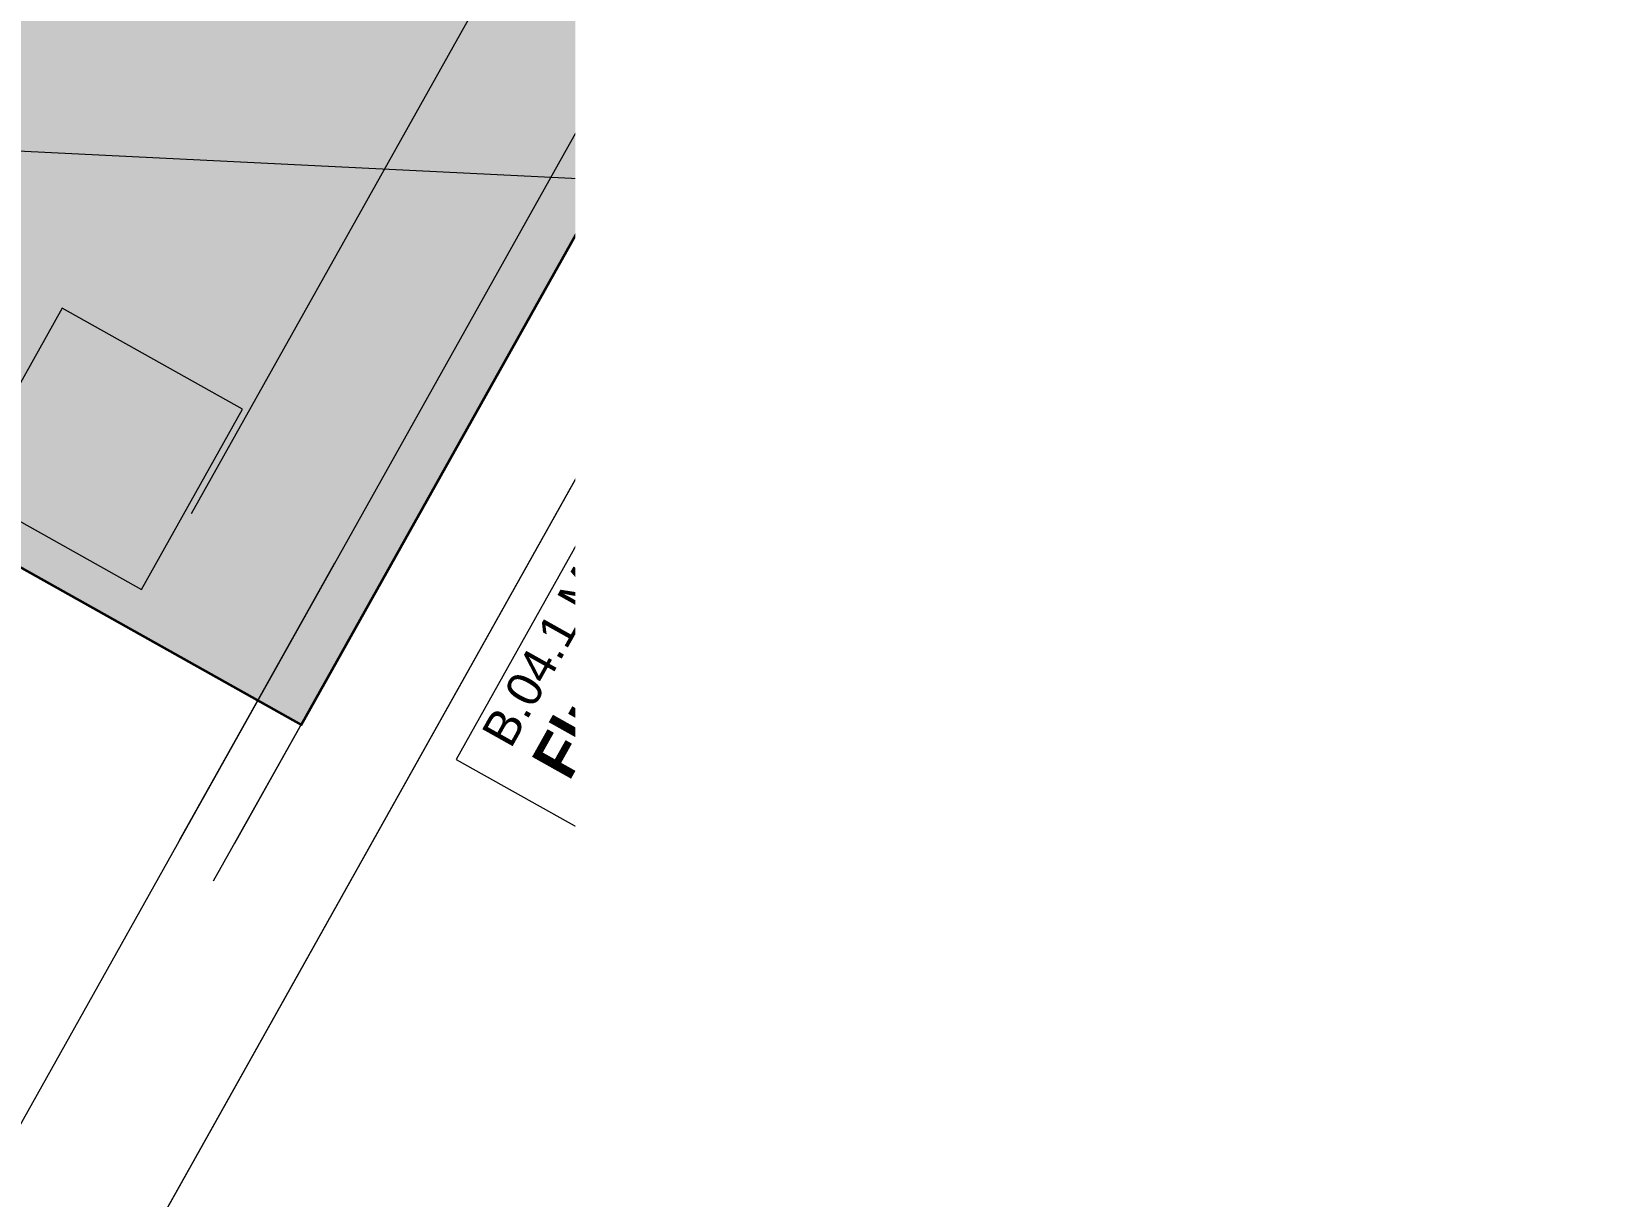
# Model space of a CAD drawing. Header units: metres. Extents: x -36 to 59, y 39 to 183.
# Drawn here: x -5.058 to -1.079, y 134.9 to 137.831 of the extents above; entities that cross this region are included whole.
import ezdxf

# ---------------------------------------------------------------- set-up
doc = ezdxf.new("R2010")
doc.units = ezdxf.units.M
doc.header["$MEASUREMENT"] = 0
for name, pattern in [('Strichlinie-über-Schnitt', [0.0023, 0.0008, -0.0015]), ('Strichpunktlinie', [0.006703, 0.003528, -0.001764, 0, -0.001411]), ('Wipeout_Contour', [1, 0, -1])]:
    doc.linetypes.add(name, pattern=pattern)
for name, color, linetype in [('00  Raster', 7, 'Continuous'), ('10  Fassade_Deckschraffur', 7, 'Continuous'), ('10  Treppen + Rampen', 7, 'Continuous'), ('20  Decke Abhangdecke', 7, 'Continuous'), ('20  Wand Leichtbau', 7, 'Continuous'), ('20  Wand Leichtbau_Schnittschraffur', 7, 'Continuous'), ('20 Wand Leichtbau MIETERAUSBAU', 7, 'Continuous'), ('40  Bemaßung 1_ 50 AUSBAU', 7, 'Continuous'), ('40  Text Brandschutz', 7, 'Continuous'), ('40 Text Ausbau 1_50', 7, 'Continuous'), ('50 NUF - Raumstempel MIETERAUSBAU', 7, 'Continuous'), ('Neubau_10  Treppen + Rampen', 7, 'Continuous'), ('Neubau_20  Boden Aufbauten', 7, 'Continuous'), ('Neubau_20  Decke Abhangdecke', 7, 'Continuous'), ('Neubau_20  Möbel', 7, 'Continuous'), ('Neubau_20  Wand Leichtbau', 7, 'Continuous'), ('Neubau_20 Wand Leichtbau MIETERAUSBAU', 7, 'Continuous'), ('Neubau_20 Wand Leichtbau MIETERAUSBAU_Deckschraffur', 7, 'Continuous'), ('Neubau_20 Wand Leichtbau MIETERAUSBAU_Schnittschraffur', 7, 'Continuous'), ('Neubau_20 Wand Leichtbau MIETERAUSBAU_Tür', 7, 'Continuous'), ('Neubau_50 NUF - Raumstempel MIETERAUSBAU', 7, 'Continuous')]:
    doc.layers.add(name, color=color, linetype=linetype)
doc.styles.add('ERSTELLTER_STIL_1', font='')
doc.styles.add('ERSTELLTER_STIL_2', font='')
doc.styles.get('ERSTELLTER_STIL_1').set_extended_font_data('Arial')
doc.styles.get('ERSTELLTER_STIL_2').set_extended_font_data('Arial', bold=True)

# ---------------------------------------------------------------- blocks, each defined once
blk = doc.blocks.new('*X37', base_point=(-0.1628, 98.0075))
at = {"layer": '20  Wand Leichtbau_Schnittschraffur', "color": 98, "linetype": 'Continuous', "lineweight": 13, "ltscale": 1000, "true_color": 0x000100}
for p, q in [((-2.6713, 135.4525), (-2.663, 135.4613)), ((-2.6428, 135.4156), (-2.6238, 135.4394)), ((-2.5926, 135.3875), (-2.5757, 135.4124))]:
    blk.add_line(p, q, dxfattribs=at)
blk = doc.blocks.new('*X38', base_point=(-0.1628, 98.0075))
at = {"layer": '20  Wand Leichtbau_Schnittschraffur', "color": 98, "linetype": 'Continuous', "lineweight": 13, "ltscale": 1000, "true_color": 0x000100}
for p, q in [((-2.6203, 135.5062), (-2.5993, 135.5288)), ((-2.5858, 135.4868), (-2.5668, 135.5106)), ((-2.542, 135.4623), (-2.5257, 135.4876))]:
    blk.add_line(p, q, dxfattribs=at)
blk = doc.blocks.new('*X39', base_point=(-0.1628, 98.0075))
at = {"layer": '20  Wand Leichtbau_Schnittschraffur', "color": 98, "linetype": 'Continuous', "lineweight": 13, "ltscale": 1000, "true_color": 0x000100}
for p, q in [((-2.5847, 135.607), (-2.5741, 135.6178)), ((-2.5572, 135.574), (-2.5364, 135.5967)), ((-2.529, 135.5582), (-2.5117, 135.58)), ((-2.5117, 135.58), (-2.5101, 135.582)), ((-2.4872, 135.5474), (-2.4794, 135.5592)), ((-2.4794, 135.5592), (-2.4767, 135.5633)), ((-2.4931, 135.5381), (-2.4872, 135.5474))]:
    blk.add_line(p, q, dxfattribs=at)
blk = doc.blocks.new('*X40', base_point=(-0.1628, 98.0075))
at = {"layer": '20  Wand Leichtbau_Schnittschraffur', "color": 98, "linetype": 'Continuous', "lineweight": 13, "ltscale": 1000, "true_color": 0x000100}
for p, q in [((-2.5305, 135.6622), (-2.5089, 135.6845)), ((-2.495, 135.6423), (-2.4767, 135.6626)), ((-2.4767, 135.6626), (-2.4744, 135.6651)), ((-2.4725, 135.6297), (-2.4586, 135.6473)), ((-2.4586, 135.6473), (-2.4537, 135.6535)), ((-2.4416, 135.6124), (-2.4385, 135.6165)), ((-2.4385, 135.6165), (-2.4299, 135.6276))]:
    blk.add_line(p, q, dxfattribs=at)
blk = doc.blocks.new('*X41', base_point=(-0.1628, 98.0075))
at = {"layer": '20  Wand Leichtbau_Schnittschraffur', "color": 98, "linetype": 'Continuous', "lineweight": 13, "ltscale": 1000, "true_color": 0x000100}
for p, q in [((-2.4664, 135.7294), (-2.4625, 135.7335)), ((-2.4625, 135.7335), (-2.4454, 135.7521)), ((-2.4291, 135.7161), (-2.4134, 135.7341)), ((-2.4057, 135.7147), (-2.3988, 135.7234)), ((-2.3988, 135.7234), (-2.3973, 135.7251)), ((-2.4336, 135.7111), (-2.4291, 135.7161)), ((-2.4162, 135.7013), (-2.4057, 135.7147))]:
    blk.add_line(p, q, dxfattribs=at)
blk = doc.blocks.new('*X42', base_point=(-0.1628, 98.0075))
at = {"layer": '20  Wand Leichtbau_Schnittschraffur', "color": 98, "linetype": 'Continuous', "lineweight": 13, "ltscale": 1000, "true_color": 0x000100}
for p, q in [((-2.4578, 135.8278), (-2.4471, 135.8392)), ((-2.4471, 135.8392), (-2.4367, 135.8504)), ((-2.4039, 135.7976), (-2.3836, 135.8201)), ((-2.3836, 135.8201), (-2.3833, 135.8205)), ((-2.3731, 135.7803), (-2.3531, 135.8035)), ((-2.3548, 135.7701), (-2.3534, 135.7714)), ((-2.3534, 135.7714), (-2.3452, 135.7788))]:
    blk.add_line(p, q, dxfattribs=at)
blk = doc.blocks.new('*X43', base_point=(-0.1628, 98.0075))
at = {"layer": '20  Wand Leichtbau_Schnittschraffur', "color": 98, "linetype": 'Continuous', "lineweight": 13, "ltscale": 1000, "true_color": 0x000100}
for p, q in [((-2.3918, 135.8997), (-2.3748, 135.9188)), ((-2.3952, 135.8959), (-2.3918, 135.8997)), ((-2.3429, 135.8666), (-2.323, 135.8898)), ((-2.3135, 135.8501), (-2.2937, 135.8734))]:
    blk.add_line(p, q, dxfattribs=at)
blk = doc.blocks.new('*X44', base_point=(-0.1628, 98.0075))
at = {"layer": '20  Wand Leichtbau_Schnittschraffur', "color": 98, "linetype": 'Continuous', "lineweight": 13, "ltscale": 1000, "true_color": 0x000100}
for p, q in [((-2.3616, 136.0053), (-2.356, 136.0115)), ((-2.3346, 135.9651), (-2.3201, 135.9821)), ((-2.3201, 135.9821), (-2.3144, 135.9881)), ((-2.2692, 135.9536), (-2.2637, 135.9597)), ((-2.2835, 135.9365), (-2.2692, 135.9536))]:
    blk.add_line(p, q, dxfattribs=at)
blk = doc.blocks.new('*X45', base_point=(-0.1628, 98.0075))
at = {"layer": '20  Wand Leichtbau_Schnittschraffur', "color": 98, "linetype": 'Continuous', "lineweight": 13, "ltscale": 1000, "true_color": 0x000100}
for p, q in [((-2.3145, 136.057), (-2.2955, 136.0778)), ((-2.2955, 136.0778), (-2.2938, 136.0798)), ((-2.272, 136.0332), (-2.2524, 136.0544)), ((-2.2524, 136.0544), (-2.2511, 136.0558)), ((-2.223, 136.0057), (-2.2164, 136.0133)), ((-2.2164, 136.0133), (-2.209, 136.0219))]:
    blk.add_line(p, q, dxfattribs=at)
blk = doc.blocks.new('*X46', base_point=(-0.1628, 98.0075))
at = {"layer": '20  Wand Leichtbau_Schnittschraffur', "color": 98, "linetype": 'Continuous', "lineweight": 13, "ltscale": 1000, "true_color": 0x000100}
for p, q in [((-2.2537, 136.1261), (-2.2336, 136.1492)), ((-2.2103, 136.1017), (-2.1902, 136.1249))]:
    blk.add_line(p, q, dxfattribs=at)
blk = doc.blocks.new('*X47', base_point=(-0.1628, 98.0075))
at = {"layer": '20  Wand Leichtbau_Schnittschraffur', "color": 98, "linetype": 'Continuous', "lineweight": 13, "ltscale": 1000, "true_color": 0x000100}
for p, q in [((-2.1946, 136.1961), (-2.1752, 136.2196)), ((-2.1508, 136.1716), (-2.1315, 136.1952))]:
    blk.add_line(p, q, dxfattribs=at)
blk = doc.blocks.new('*X48', base_point=(-0.1628, 98.0075))
at = {"layer": '20  Wand Leichtbau_Schnittschraffur', "color": 98, "linetype": 'Continuous', "lineweight": 13, "ltscale": 1000, "true_color": 0x000100}
for p, q in [((-2.1941, 136.3041), (-2.1779, 136.3243)), ((-2.1373, 136.2672), (-2.1185, 136.2911)), ((-2.0936, 136.2427), (-2.0929, 136.2437)), ((-2.0929, 136.2437), (-2.0752, 136.2668))]:
    blk.add_line(p, q, dxfattribs=at)
blk = doc.blocks.new('*X49', base_point=(-0.1628, 98.0075))
at = {"layer": '20  Wand Leichtbau_Schnittschraffur', "color": 98, "linetype": 'Continuous', "lineweight": 13, "ltscale": 1000, "true_color": 0x000100}
for p, q in [((-2.8714, 135.0279), (-2.8513, 135.051)), ((-2.828, 135.0035), (-2.8079, 135.0267))]:
    blk.add_line(p, q, dxfattribs=at)
blk = doc.blocks.new('*X50', base_point=(-0.1628, 98.0075))
at = {"layer": '20  Wand Leichtbau_Schnittschraffur', "color": 98, "linetype": 'Continuous', "lineweight": 13, "ltscale": 1000, "true_color": 0x000100}
for p, q in [((-2.8121, 135.0978), (-2.7927, 135.1213)), ((-2.766, 135.076), (-2.749, 135.0968)), ((-2.7683, 135.0733), (-2.766, 135.076))]:
    blk.add_line(p, q, dxfattribs=at)
blk = doc.blocks.new('*X51', base_point=(-0.1628, 98.0075))
at = {"layer": '20  Wand Leichtbau_Schnittschraffur', "color": 98, "linetype": 'Continuous', "lineweight": 13, "ltscale": 1000, "true_color": 0x000100}
for p, q in [((-2.8051, 135.2136), (-2.7953, 135.2259)), ((-2.7546, 135.1688), (-2.7358, 135.1926)), ((-2.7039, 135.1532), (-2.6923, 135.1683)), ((-2.7109, 135.1443), (-2.7039, 135.1532))]:
    blk.add_line(p, q, dxfattribs=at)
blk = doc.blocks.new('*X52', base_point=(-0.1628, 98.0075))
at = {"layer": '20  Wand Leichtbau_Schnittschraffur', "color": 98, "linetype": 'Continuous', "lineweight": 13, "ltscale": 1000, "true_color": 0x000100}
for p, q in [((-2.7571, 135.2734), (-2.7381, 135.2971)), ((-2.6989, 135.2407), (-2.6807, 135.2649))]:
    blk.add_line(p, q, dxfattribs=at)
blk = doc.blocks.new('*X53', base_point=(-0.1628, 98.0075))
at = {"layer": '20  Wand Leichtbau_Schnittschraffur', "color": 98, "linetype": 'Continuous', "lineweight": 13, "ltscale": 1000, "true_color": 0x000100}
for p, q in [((-2.7, 135.3445), (-2.6809, 135.3682)), ((-2.6449, 135.3136), (-2.6273, 135.3382))]:
    blk.add_line(p, q, dxfattribs=at)
blk = doc.blocks.new('*X54', base_point=(-0.1628, 98.0075))
at = {"layer": '20  Wand Leichtbau_Schnittschraffur', "color": 98, "linetype": 'Continuous', "lineweight": 13, "ltscale": 1000, "true_color": 0x000100}
for p, q in [((-2.9324, 134.9589), (-2.9117, 134.9817)), ((-2.8899, 134.9351), (-2.869, 134.9578)), ((-2.8349, 134.9142), (-2.8274, 134.9228)), ((-2.8274, 134.9228), (-2.8207, 134.9307)), ((-2.8408, 134.9076), (-2.8349, 134.9142))]:
    blk.add_line(p, q, dxfattribs=at)

msp = doc.modelspace()

# ---------------------------------------------------------------- linework, layer by layer
at = {"layer": 'Neubau_20  Boden Aufbauten', "color": 7, "linetype": 'Continuous', "lineweight": 13, "ltscale": 1000, "flags": 128}
for points in [[(-8.3577, 128.9862), (-8.096, 128.8395), (7.1144, 155.9862), (4.0389, 157.7094), (4.6255, 158.7563), (1.6945, 160.3985), (1.6556, 160.3291), (1.3067, 160.5246), (1.3908, 160.6747), (1.1415, 160.8144), (-12.0312, 137.3031), (-11.7825, 137.1637), (-11.7642, 137.1964), (-5.6705, 133.7822)], [(-7.0247, 128.2966), (-6.6757, 128.1011), (-3.6769, 133.4532), (-3.6551, 133.441), (-2.0726, 136.2653), (-2.0944, 136.2776), (-2.0333, 136.3866), (2.6602, 133.7568), (2.6418, 133.7241), (2.9123, 133.5726), (2.9307, 133.6053), (2.9777, 133.6893), (11.1047, 148.1939), (8.9193, 149.4184), (8.626, 148.8949), (5.7733, 150.4933), (9.0226, 156.2925), (8.7478, 156.4465), (-2.4434, 136.4731), (-4.0259, 133.6487)]]:
    msp.add_lwpolyline(points, close=True, dxfattribs=at)
at = {"layer": 'Neubau_20  Boden Aufbauten', "color": 253, "linetype": 'Continuous', "lineweight": 18, "ltscale": 1000, "true_color": 0x9f9f9f, "flags": 128}
msp.add_lwpolyline([(-2.0813, 139.5743), (-13.3275, 119.5028), (-12.2806, 118.9162), (8.7478, 156.4465), (7.7009, 157.0331), (7.4392, 157.1797), (6.8527, 156.1329), (7.1144, 155.9862)], close=True, dxfattribs=at)

# ---------------------------------------------------------------- next in the draw order: wipeouts: each hides what was drawn before it
at = {"color": 254, "linetype": 'Wipeout_Contour', "lineweight": 0, "ltscale": 578.896248}
msp.add_wipeout([(1.5068, 161.8649), (-18.3925, 126.3498), (-18.2219, 126.2542), (1.6769, 161.7686)], dxfattribs=at).dxf.layer = '10  Fassade_Deckschraffur'

# ---------------------------------------------------------------- next in the draw order: wipeouts: each hides what was drawn before it
at = {"color": 254, "linetype": 'Wipeout_Contour', "lineweight": 0, "ltscale": 579.75037}
msp.add_wipeout([(1.2236, 162.0253), (-18.6764, 126.5088), (-18.6188, 126.4766), (1.2811, 161.9927)], dxfattribs=at).dxf.layer = '10  Fassade_Deckschraffur'

# ---------------------------------------------------------------- next in the draw order: wipeouts: each hides what was drawn before it
at = {"color": 254, "linetype": 'Wipeout_Contour', "lineweight": 0, "ltscale": 579.478914}
msp.add_wipeout([(-18.4602, 126.3877), (1.4393, 161.9032), (1.2811, 161.9927), (-18.6188, 126.4766)], dxfattribs=at).dxf.layer = '10  Fassade_Deckschraffur'

# ---------------------------------------------------------------- next in the draw order: wipeouts: each hides what was drawn before it
at = {"color": 254, "linetype": 'Wipeout_Contour', "lineweight": 0, "ltscale": 579.276268}
msp.add_wipeout([(1.4393, 161.9032), (-18.4602, 126.3877), (-18.4575, 126.3862), (1.4419, 161.9017)], dxfattribs=at).dxf.layer = '10  Fassade_Deckschraffur'

# ---------------------------------------------------------------- next in the draw order: wipeouts: each hides what was drawn before it
at = {"color": 254, "linetype": 'Wipeout_Contour', "lineweight": 0, "ltscale": 579.199343}
msp.add_wipeout([(1.4446, 161.9001), (-18.4548, 126.3847), (-18.4016, 126.3549), (1.4977, 161.8701)], dxfattribs=at).dxf.layer = '10  Fassade_Deckschraffur'

# ---------------------------------------------------------------- next in the draw order: wipeouts: each hides what was drawn before it
at = {"color": 254, "linetype": 'Wipeout_Contour', "lineweight": 0, "ltscale": 579.127053}
msp.add_wipeout([(-18.3972, 126.3524), (1.5021, 161.8676), (1.4977, 161.8701), (-18.4016, 126.3549)], dxfattribs=at).dxf.layer = '10  Fassade_Deckschraffur'

# ---------------------------------------------------------------- next in the draw order: wipeouts: each hides what was drawn before it
at = {"color": 254, "linetype": 'Wipeout_Contour', "lineweight": 0, "ltscale": 579.115676}
msp.add_wipeout([(1.5021, 161.8676), (-18.3972, 126.3524), (-18.3925, 126.3498), (1.5068, 161.8649)], dxfattribs=at).dxf.layer = '10  Fassade_Deckschraffur'

# ---------------------------------------------------------------- next in the draw order: hatches: boundary and pattern name
at = {"layer": '20  Wand Leichtbau_Schnittschraffur', "linetype": 'Continuous', "lineweight": 0, "true_color": 0xffffff}
for points in [[(-2.1816, 136.3264), (-2.1963, 136.3003), (-2.0873, 136.2392), (-2.0726, 136.2653)], [(-2.2256, 136.2479), (-2.2403, 136.2217), (-2.1312, 136.1606), (-2.1166, 136.1868)], [(-2.2696, 136.1694), (-2.2843, 136.1432), (-2.1752, 136.0821), (-2.1606, 136.1083)], [(-2.3136, 136.0909), (-2.3283, 136.0647), (-2.2192, 136.0036), (-2.2046, 136.0298)], [(-2.3576, 136.0124), (-2.3723, 135.9862), (-2.2632, 135.9251), (-2.2486, 135.9513)], [(-2.4016, 135.9339), (-2.4163, 135.9077), (-2.3072, 135.8466), (-2.2926, 135.8728)], [(-2.4456, 135.8553), (-2.4603, 135.8292), (-2.3512, 135.7681), (-2.3365, 135.7942)], [(-2.4896, 135.7768), (-2.5042, 135.7506), (-2.3952, 135.6896), (-2.3805, 135.7157)], [(-2.5336, 135.6983), (-2.5482, 135.6721), (-2.4392, 135.611), (-2.4245, 135.6372)], [(-2.5776, 135.6198), (-2.5922, 135.5936), (-2.4832, 135.5325), (-2.4685, 135.5587)], [(-2.6216, 135.5413), (-2.6362, 135.5151), (-2.5272, 135.454), (-2.5125, 135.4802)], [(-2.6656, 135.4628), (-2.6802, 135.4366), (-2.5712, 135.3755), (-2.5565, 135.4017)], [(-2.7096, 135.3842), (-2.7242, 135.3581), (-2.6152, 135.297), (-2.6005, 135.3232)], [(-2.7535, 135.3057), (-2.7682, 135.2796), (-2.6592, 135.2185), (-2.6445, 135.2446)], [(-2.7975, 135.2272), (-2.8122, 135.201), (-2.7031, 135.1399), (-2.6885, 135.1661)], [(-2.8415, 135.1487), (-2.8562, 135.1225), (-2.7471, 135.0614), (-2.7325, 135.0876)], [(-2.8855, 135.0702), (-2.9002, 135.044), (-2.7911, 134.9829), (-2.7765, 135.0091)], [(-2.9295, 134.9917), (-2.9442, 134.9655), (-2.8351, 134.9044), (-2.8205, 134.9306)]]:
    msp.add_hatch(color=7, dxfattribs=at).paths.add_polyline_path(points)
at = {"layer": '40 Text Ausbau 1_50', "linetype": 'Continuous', "lineweight": 0, "ltscale": 1000, "true_color": 0xffffff}
msp.add_hatch(color=7, dxfattribs=at).paths.add_polyline_path([(-2.8509, 135.2069), (-2.5257, 135.7871), (-2.6666, 135.866), (-2.9917, 135.2858)])
at = {"layer": 'Neubau_10  Treppen + Rampen', "linetype": 'Continuous', "lineweight": 0, "true_color": 0x8f8f8f}
msp.add_hatch(color=252, dxfattribs=at).paths.add_polyline_path([(-5.3411, 139.6585), (-6.6344, 137.3502), (-4.3793, 136.0866), (-3.086, 138.3949)])
at = {"layer": 'Neubau_20 Wand Leichtbau MIETERAUSBAU_Deckschraffur', "linetype": 'Continuous', "lineweight": 0, "true_color": 0xffffff}
msp.add_hatch(color=7, dxfattribs=at).paths.add_polyline_path([(-1.3188, 137.6312), (-1.4278, 137.6923), (-1.6478, 137.2997), (-1.5387, 137.2386), (-1.5461, 137.2255), (-1.5286, 137.2157), (-1.294, 137.6345), (-1.3114, 137.6442)])
at = {"layer": 'Neubau_20 Wand Leichtbau MIETERAUSBAU_Schnittschraffur', "linetype": 'Continuous', "lineweight": 0, "true_color": 0xffffff}
for points in [[(-1.3114, 137.6442), (-1.294, 137.6345), (-1.2793, 137.6606), (-1.2968, 137.6704), (-1.2895, 137.6835), (-1.3985, 137.7446), (-1.4278, 137.6923), (-1.3188, 137.6312)], [(-1.6478, 137.2997), (-1.6747, 137.2517), (-1.666, 137.2468), (-1.6611, 137.2555), (-1.552, 137.1944), (-1.5569, 137.1857), (-1.5482, 137.1808), (-1.5286, 137.2157), (-1.5461, 137.2255), (-1.5387, 137.2386)]]:
    msp.add_hatch(color=7, dxfattribs=at).paths.add_polyline_path(points)
at = {"layer": 'Neubau_20 Wand Leichtbau MIETERAUSBAU_Schnittschraffur', "linetype": 'Continuous', "lineweight": 18}
for points in [[(-2.1205, 136.4355), (-2.0115, 136.3744), (-1.552, 137.1944), (-1.6611, 137.2555)], [(-2.1816, 136.3264), (-2.0115, 136.3744), (-2.1205, 136.4355)], [(-2.0115, 136.3744), (-2.1816, 136.3264), (-2.0726, 136.2653)], [(-2.0726, 136.2653), (2.5991, 133.6478), (2.6602, 133.7568), (-2.0115, 136.3744)]]:
    msp.add_hatch(color=9, dxfattribs=at).paths.add_polyline_path(points)

# ---------------------------------------------------------------- next in the draw order: linework, layer by layer
at = {"layer": '00  Raster', "color": 5, "linetype": 'Strichpunktlinie', "lineweight": 13, "ltscale": 1000}
msp.add_line((-17.9562, 112.8782), (7.5682, 158.4329), dxfattribs=at)
at = {"layer": '00  Raster', "color": 7, "linetype": 'Strichpunktlinie', "lineweight": 13, "ltscale": 1000}
msp.add_line((7.6958, 132.4112), (-12.0341, 143.4659), dxfattribs=at)
at = {"layer": '20  Decke Abhangdecke', "color": 7, "linetype": 'Strichlinie-über-Schnitt', "lineweight": 13, "ltscale": 1000, "flags": 128}
msp.add_lwpolyline([(-3.086, 138.3949), (-0.3976, 143.1931), (7.3866, 157.0858), (8.5469, 156.4357), (8.9569, 156.206), (5.7529, 150.4876), (4.5186, 148.2848), (4.4575, 148.1757), (-4.1308, 132.8478), (-4.1552, 132.8041), (-6.6594, 128.3347), (-8.2298, 129.2145)], close=True, dxfattribs=at)
at = {"layer": '20  Wand Leichtbau', "color": 7, "linetype": 'Strichlinie-über-Schnitt', "lineweight": 18, "ltscale": 1000, "flags": 128}
for points in [[(-3.1706, 138.4997), (-5.7796, 133.8433)], [(-5.6705, 133.7822), (-3.0615, 138.4386)]]:
    msp.add_lwpolyline(points, dxfattribs=at)
at = {"layer": '20  Wand Leichtbau', "color": 7, "linetype": 'Continuous', "lineweight": 13, "ltscale": 1000, "flags": 128}
for points in [[(-2.1816, 136.3264), (-2.1963, 136.3003)], [(-2.0726, 136.2653), (-2.1816, 136.3264)], [(-2.1963, 136.3003), (-2.0873, 136.2392)], [(-2.2256, 136.2479), (-2.2403, 136.2217)], [(-2.1166, 136.1868), (-2.2256, 136.2479)], [(-2.0873, 136.2392), (-2.0726, 136.2653)], [(-2.2403, 136.2217), (-2.1312, 136.1606)], [(-2.2696, 136.1694), (-2.2843, 136.1432)], [(-2.1606, 136.1083), (-2.2696, 136.1694)], [(-2.1312, 136.1606), (-2.1166, 136.1868)], [(-2.2843, 136.1432), (-2.1752, 136.0821)], [(-2.3136, 136.0909), (-2.3283, 136.0647)], [(-2.2046, 136.0298), (-2.3136, 136.0909)], [(-2.1752, 136.0821), (-2.1606, 136.1083)], [(-2.3283, 136.0647), (-2.2192, 136.0036)], [(-2.3576, 136.0124), (-2.3723, 135.9862)], [(-2.2486, 135.9513), (-2.3576, 136.0124)], [(-2.2192, 136.0036), (-2.2046, 136.0298)], [(-2.3723, 135.9862), (-2.2632, 135.9251)], [(-2.4016, 135.9339), (-2.4163, 135.9077)], [(-2.2926, 135.8728), (-2.4016, 135.9339)], [(-2.2632, 135.9251), (-2.2486, 135.9513)], [(-2.4163, 135.9077), (-2.3072, 135.8466)], [(-2.4456, 135.8553), (-2.4603, 135.8292)], [(-2.3365, 135.7942), (-2.4456, 135.8553)], [(-2.3072, 135.8466), (-2.2926, 135.8728)], [(-2.4603, 135.8292), (-2.3512, 135.7681)], [(-2.4896, 135.7768), (-2.5042, 135.7506)], [(-2.3805, 135.7157), (-2.4896, 135.7768)], [(-2.3512, 135.7681), (-2.3365, 135.7942)], [(-2.5042, 135.7506), (-2.3952, 135.6896)], [(-2.5336, 135.6983), (-2.5482, 135.6721)], [(-2.4245, 135.6372), (-2.5336, 135.6983)], [(-2.3952, 135.6896), (-2.3805, 135.7157)], [(-2.5482, 135.6721), (-2.4392, 135.611)], [(-2.4392, 135.611), (-2.4245, 135.6372)], [(-2.5776, 135.6198), (-2.5922, 135.5936)], [(-2.4685, 135.5587), (-2.5776, 135.6198)], [(-2.5922, 135.5936), (-2.4832, 135.5325)], [(-2.4832, 135.5325), (-2.4685, 135.5587)], [(-2.6216, 135.5413), (-2.6362, 135.5151)], [(-2.5125, 135.4802), (-2.6216, 135.5413)], [(-2.6362, 135.5151), (-2.5272, 135.454)], [(-2.5272, 135.454), (-2.5125, 135.4802)], [(-2.6656, 135.4628), (-2.6802, 135.4366)], [(-2.5565, 135.4017), (-2.6656, 135.4628)], [(-2.6802, 135.4366), (-2.5712, 135.3755)], [(-2.5712, 135.3755), (-2.5565, 135.4017)], [(-2.7096, 135.3842), (-2.7242, 135.3581)], [(-2.6005, 135.3232), (-2.7096, 135.3842)], [(-2.7242, 135.3581), (-2.6152, 135.297)], [(-2.6152, 135.297), (-2.6005, 135.3232)], [(-2.7535, 135.3057), (-2.7682, 135.2796)], [(-2.7682, 135.2796), (-2.6592, 135.2185)], [(-2.6445, 135.2446), (-2.7535, 135.3057)], [(-2.6592, 135.2185), (-2.6445, 135.2446)], [(-2.7975, 135.2272), (-2.8122, 135.201)], [(-2.8122, 135.201), (-2.7031, 135.1399)], [(-2.6885, 135.1661), (-2.7975, 135.2272)], [(-2.7031, 135.1399), (-2.6885, 135.1661)], [(-2.8415, 135.1487), (-2.8562, 135.1225)], [(-2.8562, 135.1225), (-2.7471, 135.0614)], [(-2.7325, 135.0876), (-2.8415, 135.1487)], [(-2.7471, 135.0614), (-2.7325, 135.0876)], [(-2.8855, 135.0702), (-2.9002, 135.044)], [(-2.9002, 135.044), (-2.7911, 134.9829)], [(-2.7765, 135.0091), (-2.8855, 135.0702)], [(-2.7911, 134.9829), (-2.7765, 135.0091)], [(-2.9295, 134.9917), (-2.9442, 134.9655)], [(-2.9442, 134.9655), (-2.8351, 134.9044)], [(-2.8205, 134.9306), (-2.9295, 134.9917)], [(-2.8351, 134.9044), (-2.8205, 134.9306)]]:
    msp.add_lwpolyline(points, dxfattribs=at)
at = {"layer": '40  Bemaßung 1_ 50 AUSBAU', "color": 7, "linetype": 'Continuous', "lineweight": 13, "ltscale": 1000}
for p, q in [((-1.2732, 137.0382), (-0.5351, 138.3556)), ((-1.2119, 137.0039), (-1.3346, 137.0726)), ((-1.2876, 137.0893), (-1.2589, 136.9872)), ((-1.7327, 136.2182), (-1.2732, 137.0382)), ((-1.6714, 136.1838), (-1.7941, 136.2526)), ((-1.7471, 136.2692), (-1.7183, 136.1671)), ((-1.7938, 136.1091), (-1.7327, 136.2182)), ((-1.8082, 136.1602), (-1.7794, 136.0581)), ((-1.7325, 136.0748), (-1.8552, 136.1435)), ((-2.5564, 134.7482), (-1.7938, 136.1091)), ((-2.3977, 135.9409), (-2.3289, 136.0636)), ((-2.3123, 136.0166), (-2.4143, 135.9878)), ((-2.4124, 136.0297), (-2.3633, 136.0022)), ((-2.3633, 136.0022), (-1.1676, 135.3323)), ((-1.202, 135.2709), (-1.1332, 135.3936)), ((-1.1166, 135.3467), (-1.2187, 135.3179)), ((-1.1676, 135.3323), (-0.7314, 135.0879))]:
    msp.add_line(p, q, dxfattribs=at)
at = {"layer": '40  Text Brandschutz', "color": 6, "linetype": 'Continuous', "lineweight": 18, "ltscale": 1000}
for p, q in [((7.5043, 155.2966), (-2.5256, 137.4032)), ((-2.5256, 137.4032), (-11.1803, 137.8293))]:
    msp.add_line(p, q, dxfattribs=at)
at = {"layer": '40 Text Ausbau 1_50', "color": 7, "linetype": 'Continuous', "lineweight": 13, "ltscale": 1000}
for p, q in [((-2.6666, 135.866), (-2.9917, 135.2858)), ((-2.5257, 135.7871), (-2.6666, 135.866)), ((-2.8509, 135.2069), (-2.5257, 135.7871)), ((-2.9917, 135.2858), (-2.8509, 135.2069))]:
    msp.add_line(p, q, dxfattribs=at)
at = {"layer": 'Neubau_10  Treppen + Rampen', "color": 8, "linetype": 'Continuous', "lineweight": 35, "ltscale": 1000, "flags": 128}
msp.add_lwpolyline([(-5.3411, 139.6585), (-6.6344, 137.3502), (-4.3793, 136.0866), (-3.086, 138.3949)], close=True, dxfattribs=at)
at = {"layer": 'Neubau_20  Boden Aufbauten', "color": 7, "linetype": 'Continuous', "lineweight": 13, "ltscale": 1000, "flags": 128}
msp.add_lwpolyline([(-2.0726, 136.2653), (-3.9973, 132.8303), (0.9449, 130.0612), (2.8696, 133.4962), (2.8879, 133.5289), (2.6174, 133.6805), (2.5991, 133.6478)], close=True, dxfattribs=at)
at = {"layer": 'Neubau_20  Decke Abhangdecke', "color": 7, "linetype": 'Continuous', "lineweight": 13, "ltscale": 1000, "flags": 128}
msp.add_lwpolyline([(-9.3026, 141.9784), (-11.9299, 137.2893), (-11.9483, 137.2566), (-11.7956, 137.1711), (-11.7773, 137.2038), (-11.7027, 137.3368), (-11.3276, 137.1266), (-11.4021, 136.9936), (-6.2943, 134.1316), (-6.2197, 134.2647), (-5.8446, 134.0545), (-5.9191, 133.9215), (-5.7796, 133.8433), (-3.195, 138.456)], dxfattribs=at)
for points in [[(-0.7528, 138.6208), (-2.0115, 136.3744), (2.6602, 133.7568), (2.6418, 133.7241), (2.8294, 133.619), (2.8477, 133.6517), (4.1247, 135.9309), (3.9372, 136.036), (3.9188, 136.0033)], [(-2.0726, 136.2653), (-3.9973, 132.8303), (0.6744, 130.2127), (0.862, 130.1076), (2.805, 133.5754), (2.6174, 133.6805), (2.5991, 133.6478)]]:
    msp.add_lwpolyline(points, close=True, dxfattribs=at)
at = {"layer": 'Neubau_20  Möbel', "color": 7, "linetype": 'Continuous', "lineweight": 13, "ltscale": 1000, "flags": 128}
for points in [[(-4.7812, 136.4267), (-4.5271, 136.8804), (-4.9807, 137.1346), (-5.2349, 136.6809)], [(-1.2221, 136.4689), (-1.0382, 136.9553), (-1.5246, 137.1391), (-1.7085, 136.6527)]]:
    msp.add_lwpolyline(points, close=True, dxfattribs=at)
msp.add_lwpolyline([(-1.1893, 136.1981, 1), (-0.7056, 136.0714, 1)], format="xyb", close=True, dxfattribs=at)
at = {"layer": 'Neubau_20  Wand Leichtbau', "color": 7, "linetype": 'Strichlinie-über-Schnitt', "lineweight": 18, "ltscale": 1000, "flags": 128}
for points in [[(-2.1856, 136.3194), (-3.7641, 133.5021)], [(-2.0765, 136.2583), (-2.1856, 136.3194)], [(-3.6551, 133.441), (-2.0765, 136.2583)]]:
    msp.add_lwpolyline(points, dxfattribs=at)
at = {"layer": 'Neubau_20 Wand Leichtbau MIETERAUSBAU', "color": 7, "linetype": 'Continuous', "lineweight": 13, "ltscale": 1000}
msp.add_line((-1.552, 137.1944), (-1.6611, 137.2555), dxfattribs=at)
at = {"layer": 'Neubau_20 Wand Leichtbau MIETERAUSBAU', "color": 7, "linetype": 'Continuous', "lineweight": 25, "ltscale": 1000, "flags": 128}
for points in [[(-1.6611, 137.2555), (-2.1816, 136.3264)], [(-2.0115, 136.3744), (-1.552, 137.1944)], [(2.6602, 133.7568), (-2.0115, 136.3744)], [(-2.0726, 136.2653), (2.5991, 133.6478)]]:
    msp.add_lwpolyline(points, dxfattribs=at)
at = {"layer": 'Neubau_20 Wand Leichtbau MIETERAUSBAU', "color": 7, "linetype": 'Continuous', "lineweight": 13, "ltscale": 1000, "flags": 128}
msp.add_lwpolyline([(-2.1816, 136.3264), (-2.0726, 136.2653)], dxfattribs=at)
at = {"layer": 'Neubau_20 Wand Leichtbau MIETERAUSBAU_Tür', "color": 7, "linetype": 'Continuous', "lineweight": 18, "ltscale": 1000}
for p, q in [((-1.4278, 137.6923), (-1.3985, 137.7446)), ((-1.3985, 137.7446), (-1.2895, 137.6835)), ((-1.6478, 137.2997), (-1.4278, 137.6923)), ((-1.3188, 137.6312), (-1.4278, 137.6923)), ((-1.2895, 137.6835), (-1.2968, 137.6704)), ((-1.2968, 137.6704), (-1.2793, 137.6606)), ((-1.3188, 137.6312), (-1.5387, 137.2386)), ((-1.294, 137.6345), (-1.5286, 137.2157)), ((-1.3114, 137.6442), (-1.3188, 137.6312)), ((-1.294, 137.6345), (-1.3114, 137.6442)), ((-1.2793, 137.6606), (-1.294, 137.6345)), ((-1.6747, 137.2517), (-1.6478, 137.2997)), ((-1.6478, 137.2997), (-1.5387, 137.2386)), ((-1.666, 137.2468), (-1.6747, 137.2517)), ((-1.6611, 137.2555), (-1.666, 137.2468)), ((-1.552, 137.1944), (-1.6611, 137.2555)), ((-1.5387, 137.2386), (-1.5461, 137.2255)), ((-1.5569, 137.1857), (-1.552, 137.1944)), ((-1.5286, 137.2157), (-1.5482, 137.1808)), ((-1.5461, 137.2255), (-1.5286, 137.2157)), ((-1.5482, 137.1808), (-1.5569, 137.1857))]:
    msp.add_line(p, q, dxfattribs=at)
at = {"layer": 'Neubau_20 Wand Leichtbau MIETERAUSBAU_Tür', "color": 7, "linetype": 'Continuous', "lineweight": 13, "ltscale": 1000}
msp.add_line((-1.552, 137.1944), (-1.6611, 137.2555), dxfattribs=at)
msp.add_line((-1.552, 137.1944), (-1.6611, 137.2555), dxfattribs=at)
msp.add_arc((-0.8199, 138.4807), 0.94, 240.738, 330.738, dxfattribs=at)
at = {"layer": 'Neubau_50 NUF - Raumstempel MIETERAUSBAU', "color": 7, "linetype": 'Continuous', "lineweight": 13, "ltscale": 1000}
for p, q in [((-3.4836, 136.9009), (-3.9887, 135.9994)), ((-2.8495, 136.5457), (-3.4836, 136.9009)), ((-3.3547, 135.6441), (-2.8495, 136.5457)), ((-3.9887, 135.9994), (-3.3547, 135.6441))]:
    msp.add_line(p, q, dxfattribs=at)

# ---------------------------------------------------------------- next in the draw order: block references
at = {"layer": '10  Treppen + Rampen', "color": 7, "linetype": 'Continuous', "lineweight": 13, "ltscale": 1000}
for name in ['*X48', '*X47', '*X46', '*X45', '*X44', '*X43', '*X42', '*X41', '*X40', '*X39', '*X38', '*X37', '*X53', '*X52', '*X51', '*X50', '*X49', '*X54']:
    msp.add_blockref(name, (-0.1628, 98.0075), dxfattribs=at)

# ---------------------------------------------------------------- next in the draw order: texts
at = {"layer": '20 Wand Leichtbau MIETERAUSBAU', "color": 7, "linetype": 'Continuous', "lineweight": 18, "char_height": 0.075, "attachment_point": 1, "rotation": 60.738, "style": 'ERSTELLTER_STIL_1'}
for s, insert in [('\\A1;{\\pql;\\pt0;\\fArial|b0|i0|c0|p38;B.04.1.M10-1}', (-1.5164, 137.7196)), ('\\A1;{\\pql;\\pt0;\\fArial|b0|i0|c0|p38;-}', (-1.4136, 137.662))]:
    msp.add_mtext(s, dxfattribs=dict(at, insert=insert))
at = {"layer": '40  Bemaßung 1_ 50 AUSBAU', "color": 7, "linetype": 'Continuous', "lineweight": 13, "char_height": 0.09, "attachment_point": 7, "style": 'ERSTELLTER_STIL_1'}
for s, insert, width, rotation in [('\\A1;{\\pql;\\fArial|b0|i0|c0|p38;94}', (-1.5521, 136.5774), 0.136595, 60.738), ('\\A1;{\\pql;\\fArial|b0|i0|c0|p38;1,37}', (-1.8611, 135.7415), 0.239452, 330.738), ('\\A1;{\\pql;\\fArial|b0|i0|c0|p38;1,56}', (-2.2937, 135.2538), 0.239452, 60.738)]:
    msp.add_mtext(s, dxfattribs=dict(at, insert=insert, width=width, rotation=rotation))
at = {"layer": '40  Bemaßung 1_ 50 AUSBAU', "color": 7, "linetype": 'Continuous', "lineweight": 13, "insert": (-1.8889, 135.9112), "char_height": 0.09, "attachment_point": 7, "rotation": 60.738, "style": 'ERSTELLTER_STIL_1'}
msp.add_mtext('\\A1;{\\pql;\\fArial|b0|i0|c0|p38;12\\fArial|b0|i0|c0|p38;\\A1{\\H.66x;\\S5^  ;}}', dxfattribs=at)
at = {"layer": '40 Text Ausbau 1_50', "color": 181, "linetype": 'Continuous', "lineweight": 70, "true_color": 0xa851ff, "insert": (-3.1527, 135.3856), "char_height": 0.1, "width": 2.265718, "attachment_point": 1, "rotation": 60.7377, "line_spacing_factor": 0.858285, "style": 'ERSTELLTER_STIL_2'}
msp.add_mtext('\\A1;{\\pql;\\fArial|b1|i0|c0|p38;\\L\\L@TGA: benötigte Maße für Abkofferung Rohrleitung unbekannt. Bitte vor Ort klären.}', dxfattribs=at)
at = {"layer": '40 Text Ausbau 1_50', "color": 7, "linetype": 'Continuous', "lineweight": 13, "attachment_point": 4, "rotation": 60.738, "style": 'ERSTELLTER_STIL_1'}
for s, insert, char_height in [('\\A1;{\\pql;\\fArial|b0|i0|c0|p38;WI_84.-.-\\fArial|b0|i0|c0|p38;; #}', (-2.9151, 135.2429), 0.09), ('\\A1;{\\pql;\\fArial|b0|i0|c0|p38;2}', (-1.1815, 134.923), 0.1016)]:
    msp.add_mtext(s, dxfattribs=dict(at, insert=insert, char_height=char_height))
at = {"layer": '50 NUF - Raumstempel MIETERAUSBAU', "color": 7, "linetype": 'Continuous', "lineweight": 18, "attachment_point": 1, "rotation": 60.738}
for s, insert, char_height, style in [('\\A1;{\\pql;\\pt0,0.1;\\fArial|b0|i0|c0|p38;269,87\\fArial|b0|i0|c0|p38;\\A1{\\H.66x;\\S^  ;}\\fArial|b0|i0|c0|p38; m\\fArial|b0|i0|c0|p38;\\A1{\\H.66x;\\S2^  ;}}', (-3.5006, 136.1867), 0.0875, 'ERSTELLTER_STIL_1'), ('\\A1;{\\pql;\\pt0;\\fArial|b0|i0|c0|p38;B.04.1.M08}', (-3.9281, 136.0667), 0.0875, 'ERSTELLTER_STIL_1'), ('\\A1;{\\pql;\\pt0,0.1;\\fArial|b0|i0|c0|p38;78,820\\fArial|b0|i0|c0|p38;\\A1{\\H.66x;\\S^  ;}\\fArial|b0|i0|c0|p38; m\\fArial|b0|i0|c0|p38;\\A1{\\H.66x;\\S^  ;}}', (-3.3809, 136.1191), 0.0875, 'ERSTELLTER_STIL_1'), ('\\A1;{\\pql;\\pt0,0.1;\\fArial|b0|i0|c0|p38;3,170\\fArial|b0|i0|c0|p38;\\A1{\\H.66x;\\S^  ;}\\fArial|b0|i0|c0|p38; m\\fArial|b0|i0|c0|p38;\\A1{\\H.66x;\\S^  ;}}', (-3.2285, 136.1098), 0.0875, 'ERSTELLTER_STIL_1'), ('\\A1;{\\pqj;\\pt0;\\fArial|b1|i0|c0|p38;Flur}', (-3.8031, 135.9967), 0.1125, 'ERSTELLTER_STIL_2'), ('\\A1;{\\pqj;\\pt0;\\fArial|b0|i0|c0|p38;NRF: }', (-3.6539, 135.9131), 0.0875, 'ERSTELLTER_STIL_1'), ('\\A1;{\\pqj;\\pt0;\\fArial|b0|i0|c0|p38;U: }', (-3.5339, 135.8459), 0.0875, 'ERSTELLTER_STIL_1'), ('\\A1;{\\pqj;\\pt0;\\fArial|b0|i0|c0|p38;LH: }', (-3.414, 135.7787), 0.0875, 'ERSTELLTER_STIL_1')]:
    msp.add_mtext(s, dxfattribs=dict(at, insert=insert, char_height=char_height, style=style))

# ---------------------------------------------------------------- next in the draw order: wipeouts: each hides what was drawn before it
at = {"color": 254, "linetype": 'Wipeout_Contour', "lineweight": 0, "ltscale": 527.861844}
msp.add_wipeout([(-3.6892, 113.2219), (26.507, 113.2219), (26.507, 147.9667), (-3.6892, 147.9667)], dxfattribs=at)

doc.saveas('drawing.dxf')
